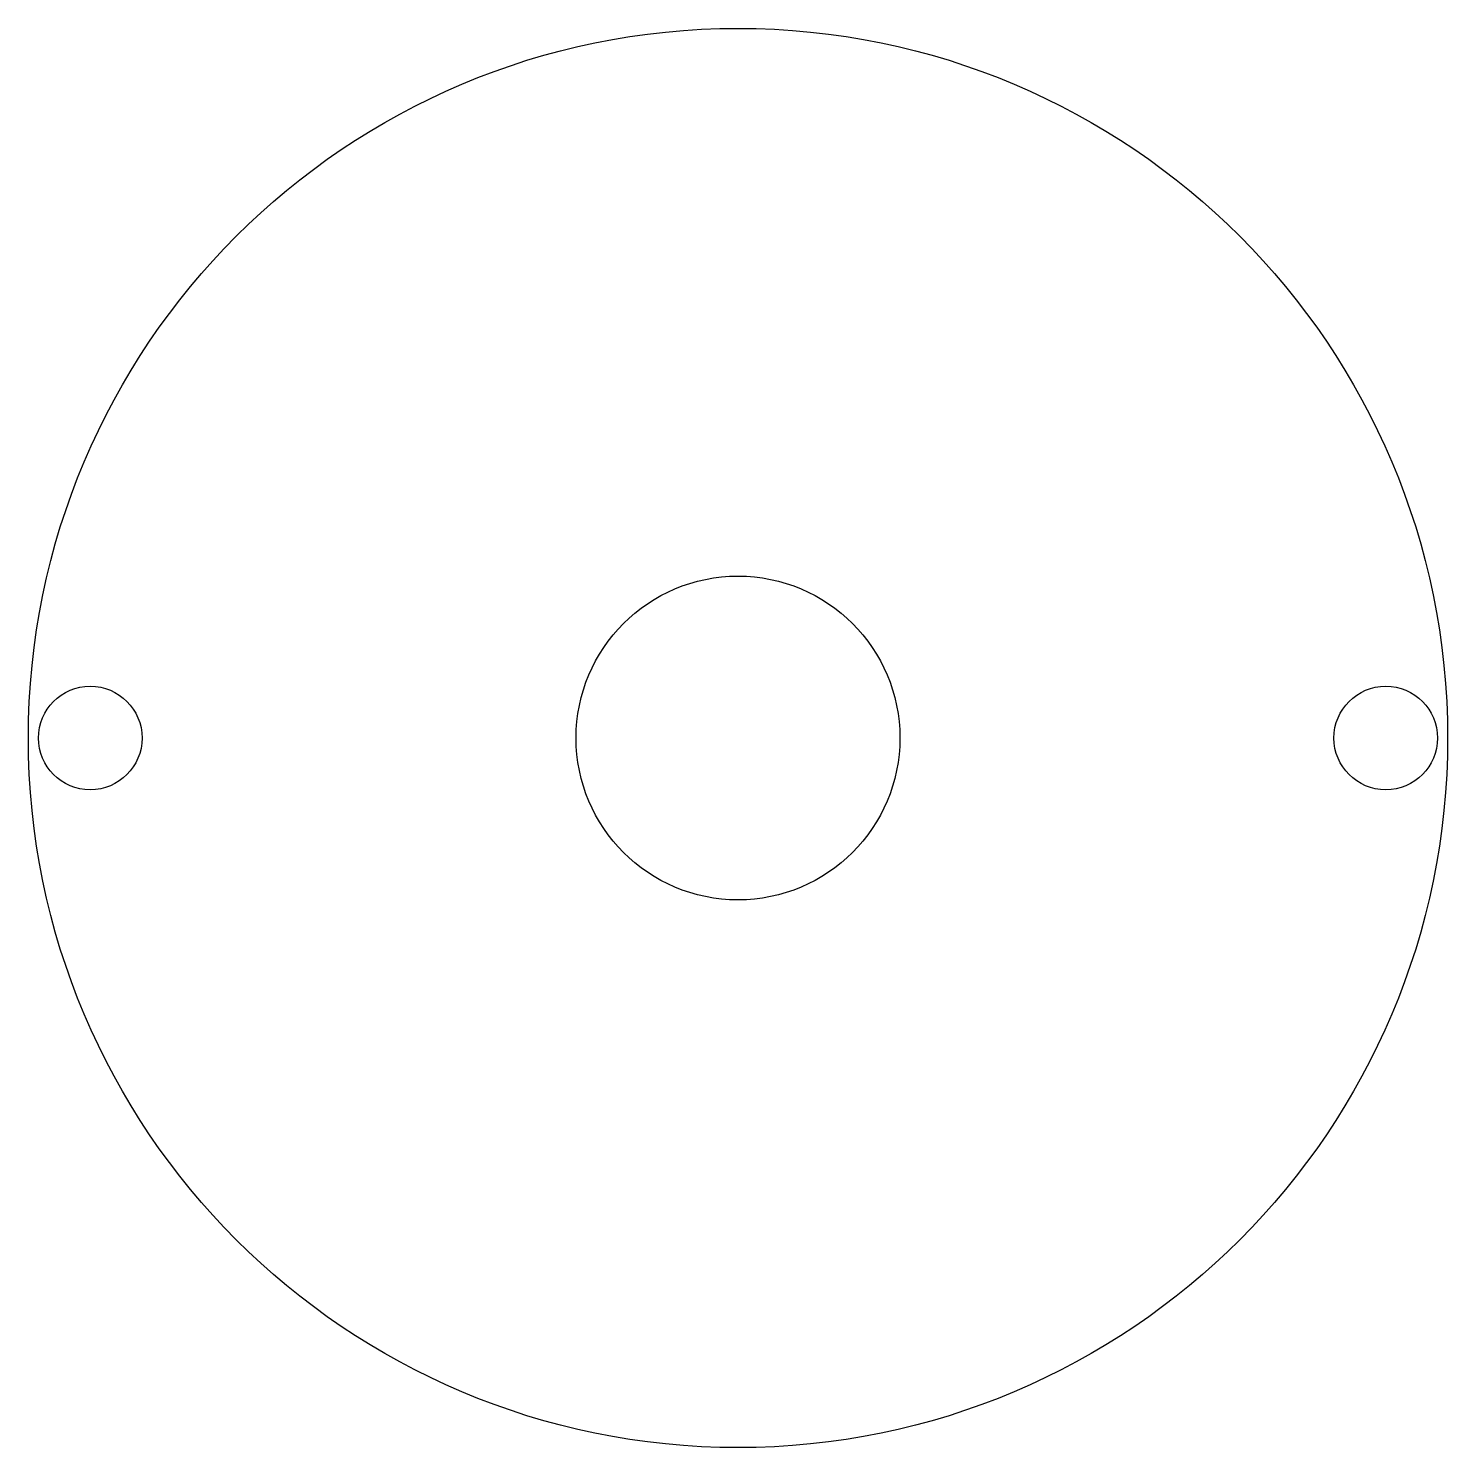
# Model space of a CAD drawing. Header units: millimetres. Extents: x 0 to 219, y 0 to 219.
import ezdxf

# ---------------------------------------------------------------- set-up
doc = ezdxf.new("R2010")
doc.units = ezdxf.units.MM
doc.layers.add('flat', color=7, linetype='CONTINUOUS')

msp = doc.modelspace()

# ---------------------------------------------------------------- linework, layer by layer
at = {"layer": 'flat'}
for centre, radius in [((109.55, 109.55), 109.55), ((109.55, 109.55), 25), ((9.55, 109.55), 8), ((209.55, 109.55), 8)]:
    msp.add_circle(centre, radius, dxfattribs=at)

doc.saveas('drawing.dxf')
